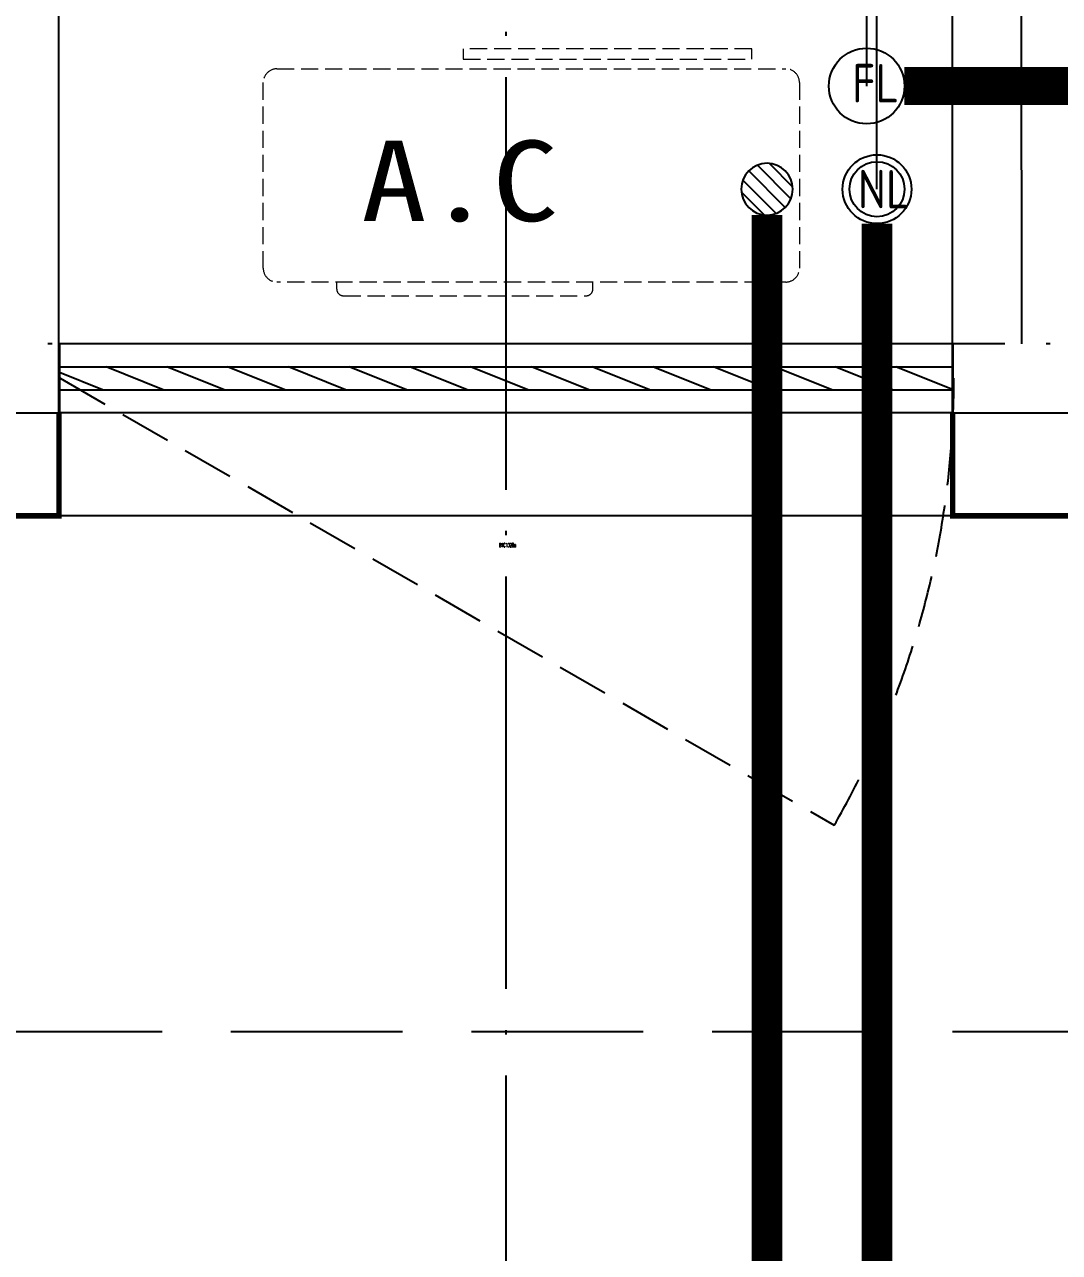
# Model space of a CAD drawing. Extents: x 27938 to 1507990, y 110129 to 923079.
# Drawn here: x 842917 to 844422, y 671336 to 673122 of the extents above; entities that cross this region are included whole.
import ezdxf

# ---------------------------------------------------------------- set-up
doc = ezdxf.new("R2010")
doc.units = 0
doc.header["$LTSCALE"] = 1000
doc.header["$MEASUREMENT"] = 0
doc.linetypes.add('DASH', pattern=[0.35, 0.25, -0.1])
doc.linetypes.add('DOTE', pattern=[2.42, 2, -0.2, 0.02, -0.2])
for name, color, linetype in [('DIM_凝结', 150, 'Continuous'), ('DIM_废水', 31, 'Continuous'), ('DOTE', 1, 'Continuous'), ('EQUIP_地漏', 7, 'Continuous'), ('PIPE-凝结', 150, 'N'), ('PIPE-废水', 31, 'TG_F'), ('PUB_TEXT', 4, 'Continuous'), ('VPIPE-凝结', 150, 'N'), ('VPIPE-废水', 31, 'Continuous'), ('WALL', 9, 'Continuous'), ('WINDOW', 4, 'Continuous'), ('WINDOW_TEXT', 7, 'Continuous'), ('卫生间', 6, 'Continuous'), ('看线', 251, 'Continuous')]:
    doc.layers.add(name, color=color, linetype=linetype)
doc.layers.add('平面-空调预留孔', color=173, linetype='Continuous', lineweight=15)
doc.styles.add('_TCH_WINDOW', font='SIMPLEX.shx', dxfattribs={"width": 0.7, "height": 3.5, "bigfont": 'GBCBIG.shx'})
doc.styles.get("Standard").update_dxf_attribs({"font": 'gbenor.shx', "bigfont": 'gbcbig.shx'})
doc.styles.add('TG_LINETYPE', font='SIMPLEX', dxfattribs={"width": 0.8, "height": 3, "bigfont": 'HZTXT'})
doc.styles.add('黑体', font='simhei.ttf')
doc.linetypes.add('N', pattern='A,3,-0.2,["N",Standard,S=0.25,R=0,X=-0.1,Y=-0.115],-0.2', length=3.4)
doc.linetypes.add('TG_F', pattern='A,2,-0.3,["F",TG_LINETYPE,S=0.1,R=0,X=-0.23,Y=-0.15],0', length=2.3)

# ---------------------------------------------------------------- blocks, each defined once
blk = doc.blocks.new('A$C148B7D8E')
at = {"layer": '卫生间', "color": 159, "linetype": 'DASH', "true_color": 0x22346e}
blk.add_lwpolyline([(9400.3, 15400), (7700, 15400), (7700, 10800), (7300, 10800), (7300, 10000), (900, 10000), (900, 9000), (-900, 9000), (-900, -900), (1750, -900), (1750, -2100), (23450, -2100), (23450, -900), (25100, -900)], dxfattribs=at)
blk = doc.blocks.new('gsergvr')
at = {"layer": '平面-空调预留孔', "linetype": 'DASH', "ltscale": 0.1}
for p, q in [((34075.4, 17176.2), (34075.4, 17166.2)), ((34448.2, 17166.2), (34448.2, 17176.2)), ((34085.4, 17156.2), (34438.2, 17156.2))]:
    blk.add_line(p, q, dxfattribs=at)
blk.add_lwpolyline([(34679.3, 17515.3), (34259.5, 17515.3), (34259.5, 17500.2), (34679.3, 17500.2)], close=True, dxfattribs=at)
blk.add_lwpolyline([(34728.6, 17176.2), (33988.6, 17176.2, -0.414214), (33968.6, 17196.2), (33968.6, 17466.2, -0.414214), (33988.6, 17486.2), (34728.6, 17486.2, -0.414214), (34748.6, 17466.2), (34748.6, 17196.2, -0.414214)], format="xyb", close=True, dxfattribs=at)
for centre, start, end in [((34085.4, 17166.2), 180, 270), ((34438.2, 17166.2), 270, 0)]:
    blk.add_arc(centre, 10, start, end, dxfattribs=at)
at = {"layer": '平面-空调预留孔', "color": 251, "linetype": 'DASH', "ltscale": 0.1, "true_color": 0x636466, "style": '黑体', "width": 1.2}
blk.add_text('A.C', height=117.05, dxfattribs=at).set_placement((34110.9, 17264.8))
blk = doc.blocks.new('rtyryrtyeeretee')
at = {"layer": '平面-空调预留孔'}
blk.add_blockref('gsergvr', (635673.5, 326705.8), dxfattribs=at)
blk = doc.blocks.new('GDGDRGDGDRGDR')
blk.add_blockref('rtyryrtyeeretee', (-233678.3, 97240.1))
blk = doc.blocks.new('$TwtSys$00000141')
at = {"color": 1}
for p, q in [((-47.1, 3.8), (-5, 45.9)), ((-47.1, 3.8), (-5, 45.9)), ((-43.6, -17.5), (17.5, 43.6)), ((-43.6, -17.5), (17.5, 43.6)), ((-33.2, -33.2), (33.2, 33.2)), ((-33.2, -33.2), (33.2, 33.2)), ((-16.2, -43.5), (43.8, 16.4)), ((-16.2, -43.5), (43.8, 16.4)), ((5.7, -46.1), (46.1, -5.7)), ((5.7, -46.1), (46.1, -5.7))]:
    blk.add_line(p, q, dxfattribs=at)
blk.add_circle((0, 0), 47, dxfattribs=at)
blk.add_circle((0, 0), 47, dxfattribs=at)
blk = doc.blocks.new('$WINLIB2D$00000039')
at = {"color": 0}
for points in [[(-0.5, 0.5), (-0.5, -0.5)], [(0.5, 0.5), (-0.5, 0.5)], [(0.5, -0.5), (0.5, 0.5)], [(-0.5, 0.1667), (0.5, 0.1667)], [(-0.3839, -0.1667), (-0.448, 0.1667)], [(-0.3159, -0.1667), (-0.38, 0.1667)], [(-0.2479, -0.1667), (-0.312, 0.1667)], [(-0.1799, -0.1667), (-0.244, 0.1667)], [(-0.1119, -0.1667), (-0.176, 0.1667)], [(-0.0439, -0.1667), (-0.108, 0.1667)], [(0.0241, -0.1667), (-0.04, 0.1667)], [(0.0921, -0.1667), (0.028, 0.1667)], [(0.16, -0.1667), (0.0959, 0.1667)], [(0.228, -0.1667), (0.1639, 0.1667)], [(0.296, -0.1667), (0.2319, 0.1667)], [(0.364, -0.1667), (0.2999, 0.1667)], [(0.432, -0.1667), (0.3679, 0.1667)], [(0.5, -0.1667), (0.4359, 0.1667)], [(-0.4519, -0.1667), (-0.5, 0.0836)], [(-0.5, -0.1667), (0.5, -0.1667)], [(0.5, -0.5), (-0.5, -0.5)]]:
    blk.add_lwpolyline(points, dxfattribs=at)

msp = doc.modelspace()

# ---------------------------------------------------------------- hatches: boundary and pattern name
at = {"layer": 'PIPE-凝结'}
for points in [[(843996.6, 671382.2), (843974.1, 671382.2), (843974.1, 671372.9)], [(843996.6, 671382.2), (843980.7, 671366.3), (843974.1, 671372.9)]]:
    msp.add_hatch(color=256, dxfattribs=at).paths.add_polyline_path(points)

# ---------------------------------------------------------------- linework, layer by layer
at = {"color": 8, "const_width": 8}
for points in [[(842966.6, 672557.2), (842966.6, 672407.2), (842666.6, 672407.2), (842666.6, 672557.2)], [(844566.6, 672557.2), (844566.6, 672407.2), (844266.6, 672407.2), (844266.6, 672557.2)]]:
    msp.add_lwpolyline(points, dxfattribs=at)
at = {"layer": 'DOTE', "color": 169, "linetype": 'DOTE', "ltscale": 0.3}
msp.add_line((879916.6, 672657.2), (825916.6, 672657.2), dxfattribs=at)
at = {"layer": 'WALL', "color": 8}
for p, q in [((844266.6, 672557.2), (844266.6, 672657.2)), ((842666.6, 672557.2), (842966.6, 672557.2)), ((844266.6, 672557.2), (844466.6, 672557.2))]:
    msp.add_line(p, q, dxfattribs=at)
at = {"layer": 'WINDOW', "color": 8, "linetype": 'DASH', "ltscale": 0.3}
msp.add_lwpolyline([(842968.5, 672607.2), (844094.3, 671957.2, 0.131652), (844268.5, 672607.2)], format="xyb", dxfattribs=at)
at = {"layer": '看线', "color": 8, "ltscale": 0.5}
msp.add_lwpolyline([(844266.6, 672407.2), (842966.6, 672407.2)], dxfattribs=at)

# ---------------------------------------------------------------- block references
at = {"color": 8}
msp.add_blockref('A$C148B7D8E', (827816.6, 673757.2), dxfattribs=at)
at = {"layer": 'WINDOW', "color": 8}
ref = msp.add_blockref('$WINLIB2D$00000039', (843617.5, 672607.2), dxfattribs=dict(at, xscale=1299.999999983003, yscale=100, zscale=1299.999999983003))
ref.add_attrib('A', 'BYC1320a', (843607, 672361.7), dxfattribs={"layer": 'WINDOW_TEXT', "color": 8, "ltscale": 0.5, "height": 5.95, "style": '_TCH_WINDOW', "width": 0.494118})

# ---------------------------------------------------------------- next in the draw order: block references
at = {"color": 8}
msp.add_blockref('GDGDRGDGDRGDR', (407300, 231625.1), dxfattribs=at)

# ---------------------------------------------------------------- next in the draw order: linework, layer by layer
at = {"layer": 'DIM_凝结'}
msp.add_line((844156.6, 672882.2), (844156.6, 674837.1), dxfattribs=at)
at = {"layer": 'DIM_废水'}
msp.add_line((844141.6, 673032.2), (844141.6, 675358), dxfattribs=at)
at = {"layer": 'DOTE', "color": 169, "linetype": 'DOTE', "ltscale": 0.3}
for p, q in [((843616.4, 681757.2), (843616.6, 666975.2)), ((844366.5, 673257.2), (844366.6, 672657.2))]:
    msp.add_line(p, q, dxfattribs=at)
at = {"layer": 'PIPE-凝结', "ltscale": 0.5, "const_width": 45}
for points in [[(843996.6, 672844.6), (843996.6, 670207.2)], [(844156.6, 672832.2), (844156.6, 671222.2)]]:
    msp.add_lwpolyline(points, dxfattribs=at)
at = {"layer": 'PIPE-废水', "ltscale": 0.5, "const_width": 55}
msp.add_lwpolyline([(844491.6, 673032.2), (844196.6, 673032.2)], dxfattribs=at)
at = {"layer": 'VPIPE-凝结'}
msp.add_circle((844156.6, 672882.2), 50, dxfattribs=at)
at = {"layer": 'VPIPE-凝结', "color": 8}
msp.add_circle((844156.6, 672882.2), 40, dxfattribs=at)
at = {"layer": 'VPIPE-废水', "color": 8}
msp.add_circle((844141.6, 673032.2), 55, dxfattribs=at)
at = {"layer": 'VPIPE-废水'}
msp.add_circle((844141.6, 673032.2), 55, dxfattribs=at)
at = {"layer": 'WALL', "color": 8}
for p, q in [((842966.6, 672557.2), (842966.6, 673157.2)), ((844266.6, 672657.2), (844266.6, 673157.2))]:
    msp.add_line(p, q, dxfattribs=at)

# ---------------------------------------------------------------- next in the draw order: block references
at = {"layer": 'EQUIP_地漏', "color": 8, "xscale": 0.8, "yscale": -0.8, "zscale": 0.8, "rotation": 179.999999999993}
msp.add_blockref('$TwtSys$00000141', (843996.6, 672882.2), dxfattribs=at)

# ---------------------------------------------------------------- next in the draw order: texts
at = {"layer": 'PUB_TEXT', "color": 8}
for s, p in [('FL', (844120.3, 673008.3)), ('NL', (844128.6, 672854.2))]:
    msp.add_text(s, height=56, dxfattribs=at).set_placement(p)

doc.saveas('drawing.dxf')
